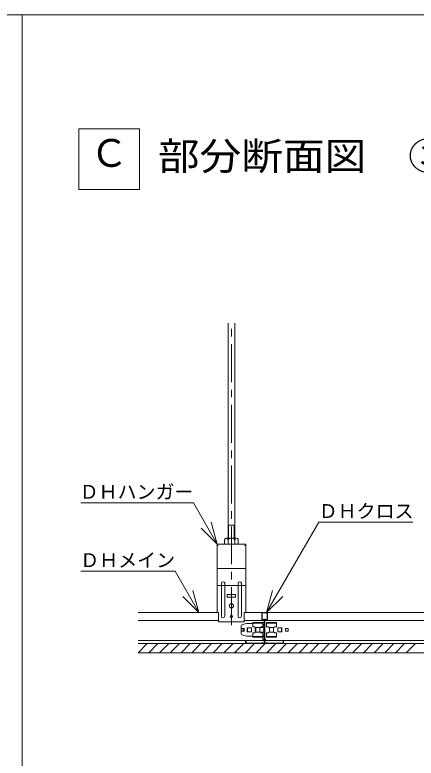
# Model space of a CAD drawing. Units: millimetres, scale not verified. Extents: x -2077 to 2023, y -1433 to 1417.
# Drawn here: x -182 to 347, y 438 to 1417 of the extents above; entities that cross this region are included whole.
import ezdxf
from ezdxf.enums import TextEntityAlignment as Align

# ---------------------------------------------------------------- set-up
doc = ezdxf.new("R2010")
doc.units = ezdxf.units.MM
doc.header["$LTSCALE"] = 10
doc.linetypes.add('CHAIN1', pattern=[8, 5, -1, 1, -1])
for name, color, linetype, lineweight in [('1-0_断面', 7, 'Continuous', 9), ('1-1_寸法', 7, 'Continuous', 9), ('1-2_文字', 7, 'Continuous', 9), ('F-0_図枠', 7, 'Continuous', 9), ('F-1_レイアウト', 7, 'Continuous', 9)]:
    doc.layers.add(name, color=color, linetype=linetype, lineweight=lineweight)
doc.styles.add('ＭＳ ゴシック', font='')
doc.styles.get('ＭＳ ゴシック').set_extended_font_data('MS Gothic')

msp = doc.modelspace()

# ---------------------------------------------------------------- linework, layer by layer
at = {"layer": '1-0_断面'}
for p, q in [((99.18, 745.08), (99.18, 1011.25)), ((108.18, 745.08), (108.18, 1011.25)), ((99.18, 745.08), (99.18, 728.08)), ((99.98, 745.08), (99.18, 745.08)), ((99.98, 745.08), (99.98, 728.08)), ((99.98, 745.08), (108.18, 745.08)), ((107.38, 745.08), (107.38, 728.08)), ((108.18, 745.08), (108.18, 728.08)), ((94.68, 726.05), (94.68, 720.08)), ((110.43, 728.08), (96.93, 728.08)), ((99.18, 725.58), (99.18, 720.08)), ((108.18, 725.58), (108.18, 720.08)), ((112.68, 726.05), (112.68, 720.08)), ((84.68, 718.48), (84.68, 630.28)), ((84.68, 718.48), (86.28, 718.48)), ((122.48, 720.08), (84.88, 720.08)), ((84.88, 718.48), (84.88, 720.08)), ((121.08, 718.48), (122.68, 718.48)), ((122.48, 718.48), (122.48, 720.08)), ((122.68, 718.48), (122.68, 630.28)), ((122.68, 688.08), (84.68, 688.08)), ((90.43, 665.85), (84.68, 665.85)), ((90.43, 668.63), (90.43, 625.13)), ((94.93, 668.63), (94.93, 625.13)), ((94.93, 665.85), (112.43, 665.85)), ((112.43, 668.63), (112.43, 625.13)), ((116.93, 668.63), (116.93, 625.13)), ((116.93, 665.85), (122.68, 665.85)), ((86.68, 630.08), (-19.34, 630.08)), ((86.68, 630.28), (84.68, 630.28)), ((86.68, 630.28), (86.68, 617.88)), ((122.68, 630.28), (120.68, 630.28)), ((120.68, 630.28), (120.68, 617.88)), ((241.51, 630.08), (120.68, 630.08)), ((361.63, 630.08), (241.51, 630.08)), ((86.68, 619.48), (-19.34, 619.48)), ((120.68, 617.88), (86.68, 617.88)), ((241.51, 619.48), (120.68, 619.48)), ((144.95, 617.11), (131.95, 617.11)), ((131.95, 611.28), (131.95, 617.11)), ((144.95, 611.28), (144.95, 617.11)), ((145.95, 617.28), (146.95, 617.28)), ((149.95, 617.11), (162.95, 617.11)), ((149.95, 617.11), (149.95, 611.28)), ((162.95, 617.11), (162.95, 611.28)), ((361.63, 619.48), (241.51, 619.48)), ((116.45, 611.48), (116.45, 609.88)), ((116.45, 608.53), (116.45, 606.03)), ((116.95, 609.03), (119.95, 609.03)), ((117.25, 609.08), (120.45, 609.08)), ((118.67, 614.38), (120.1, 614.76)), ((118.95, 609.03), (118.95, 605.53)), ((119.45, 609.03), (119.45, 605.53)), ((119.95, 609.03), (119.95, 605.53)), ((120.45, 609.08), (120.45, 605.48)), ((125.07, 609.78), (125.07, 604.78)), ((127.86, 615.78), (131.95, 615.78)), ((144.95, 616.08), (131.95, 616.08)), ((131.95, 611.28), (134.12, 611.09)), ((134.95, 608.28), (134.95, 606.28)), ((141.58, 610.55), (135.32, 610.55)), ((135.95, 609.1), (135.95, 605.46)), ((140.95, 609.1), (140.95, 605.46)), ((141.33, 610.28), (146.95, 610.28)), ((144.95, 611.28), (142.77, 611.09)), ((149.95, 616.08), (162.95, 616.08)), ((149.95, 611.28), (152.12, 611.09)), ((153.32, 610.55), (159.58, 610.55)), ((153.95, 609.1), (153.95, 605.46)), ((158.95, 609.1), (158.95, 605.46)), ((162.95, 611.28), (160.77, 611.09)), ((164.95, 609.78), (170.05, 609.78)), ((169.83, 609.78), (169.83, 604.78)), ((169.95, 609.78), (169.95, 604.78)), ((170.05, 609.78), (170.05, 604.78)), ((174.95, 609.03), (174.95, 605.53)), ((177.95, 609.03), (174.95, 609.03)), ((178.45, 608.53), (178.45, 606.03)), ((116.45, 603.08), (116.45, 604.68)), ((116.95, 605.53), (119.95, 605.53)), ((117.25, 605.48), (120.45, 605.48)), ((118.67, 600.18), (120.1, 599.8)), ((127.86, 598.78), (131.95, 598.78)), ((131.95, 603.28), (134.12, 603.47)), ((131.95, 603.28), (131.95, 597.45)), ((144.95, 598.48), (131.95, 598.48)), ((144.95, 597.45), (131.95, 597.45)), ((141.58, 604.01), (135.32, 604.01)), ((141.33, 604.28), (146.95, 604.28)), ((144.95, 603.28), (142.77, 603.47)), ((144.95, 603.28), (144.95, 597.45)), ((144.95, 598.78), (144.95, 595.08)), ((149.95, 603.28), (152.12, 603.47)), ((149.95, 603.28), (149.95, 597.45)), ((149.95, 598.48), (162.95, 598.48)), ((149.95, 597.45), (162.95, 597.45)), ((153.32, 604.01), (159.58, 604.01)), ((162.95, 603.28), (160.77, 603.47)), ((162.95, 597.45), (162.95, 603.28)), ((177.95, 605.53), (174.95, 605.53)), ((241.51, 593.08), (-19.34, 593.08)), ((128.18, 589.08), (-19.34, 589.08)), ((-19.34, 577.08), (-7.34, 589.08)), ((-5.2, 577.08), (6.8, 589.08)), ((8.94, 577.08), (20.94, 589.08)), ((23.09, 577.08), (35.09, 589.08)), ((37.23, 577.08), (49.23, 589.08)), ((51.37, 577.08), (63.37, 589.08)), ((65.51, 577.08), (77.51, 589.08)), ((79.65, 577.08), (91.65, 589.08)), ((93.8, 577.08), (105.8, 589.08)), ((107.94, 577.08), (119.94, 589.08)), ((111.45, 589.04), (111.49, 589.08)), ((122.08, 577.08), (134.08, 589.08)), ((521.4, 589.08), (128.68, 589.08)), ((136.22, 577.08), (148.22, 589.08)), ((145.95, 594.08), (146.95, 594.08)), ((146.95, 595.18), (148.65, 595.18)), ((146.95, 592.18), (148.65, 592.18)), ((148.65, 592.18), (148.65, 595.18)), ((150.36, 577.08), (162.36, 589.08)), ((164.51, 577.08), (176.51, 589.08)), ((178.65, 577.08), (190.65, 589.08)), ((192.79, 577.08), (204.79, 589.08)), ((206.93, 577.08), (218.93, 589.08)), ((221.07, 577.08), (233.07, 589.08)), ((235.22, 577.08), (247.22, 589.08)), ((521.1, 593.08), (241.51, 593.08)), ((249.36, 577.08), (261.36, 589.08)), ((263.5, 577.08), (275.5, 589.08)), ((277.64, 577.08), (289.64, 589.08)), ((291.79, 577.08), (303.79, 589.08)), ((305.93, 577.08), (317.93, 589.08)), ((320.07, 577.08), (332.07, 589.08)), ((334.21, 577.08), (346.21, 589.08)), ((521.4, 577.08), (-19.34, 577.08))]:
    msp.add_line(p, q, dxfattribs=at)
at = {"layer": '1-0_断面', "color": 4, "linetype": 'CHAIN1'}
msp.add_line((103.68, 613.57), (103.68, 1011.25), dxfattribs=at)
at = {"layer": '1-0_断面'}
for points in [[(109.18, 650.18), (98.18, 650.18), (98.18, 653.68), (109.18, 653.68)], [(124.85, 604.73), (130.35, 604.73), (130.35, 609.83), (124.85, 609.83)], [(124.85, 604.78), (129.95, 604.78), (129.95, 609.78), (124.85, 609.78)]]:
    msp.add_lwpolyline(points, close=True, dxfattribs=at)
for points in [[(124.85, 604.73), (124.35, 604.73), (124.35, 609.83), (124.85, 609.83)], [(170.05, 604.78), (164.95, 604.78), (164.95, 609.78)]]:
    msp.add_lwpolyline(points, dxfattribs=at)
for centre, radius in [((103.68, 638.88), 2.75), ((103.68, 624.88), 1.6)]:
    msp.add_circle(centre, radius, dxfattribs=at)
for centre, radius, start, end in [((96.93, 725.82), 2.26, 353.97442, 186.02558), ((103.68, 722.78), 5.3, 31.89079, 148.10921), ((110.43, 725.82), 2.26, 353.97442, 186.02558), ((92.68, 668.36), 2.27, 6.73292, 173.26708), ((92.68, 682.7), 17, 262.39609, 277.60391), ((114.68, 668.36), 2.27, 6.73292, 173.26708), ((114.68, 682.7), 17, 262.39609, 277.60391), ((92.68, 625.13), 2.25, 180, 0), ((114.68, 625.13), 2.25, 180, 0), ((145.95, 616.28), 1, 90, 180), ((119.45, 611.48), 3, 105, 180), ((117.25, 609.88), 0.8, 180, 270), ((116.95, 608.53), 0.5, 90, 180), ((127.86, 585.78), 30, 90, 105), ((133.95, 609.1), 2, 0, 85), ((136.95, 608.28), 2, 125.77673, 180), ((142.95, 609.1), 2, 95, 180), ((152.17, 607.28), 6.03, 150.13717, 209.86283), ((149.05, 613.78), 2.9, 136.39718, 223.60282), ((151.95, 609.1), 2, 0, 85), ((160.95, 609.1), 2, 95, 180), ((177.95, 608.53), 0.5, 0, 90), ((116.95, 606.03), 0.5, 180, 270), ((117.25, 604.68), 0.8, 90, 180), ((119.45, 603.08), 3, 180, 255), ((127.86, 628.78), 30, 255, 270), ((133.95, 605.46), 2, 275, 0), ((136.95, 606.28), 2, 180, 234.22327), ((142.95, 605.46), 2, 180, 265), ((149.05, 599.28), 2.9, 136.39718, 223.60282), ((151.95, 605.46), 2, 275, 0), ((160.95, 605.46), 2, 180, 265), ((177.95, 606.03), 0.5, 270, 0), ((145.95, 595.08), 1, 180, 270)]:
    msp.add_arc(centre, radius, start, end, dxfattribs=at)
at = {"layer": '1-1_寸法'}
for p, q in [((143.8, 629.08), (143.8, 620.48)), ((144.3, 620.48), (144.3, 629.08)), ((144.8, 630.08), (150.1, 630.08)), ((144.8, 629.58), (150.1, 629.58)), ((150.6, 620.48), (150.6, 629.08)), ((151.1, 629.08), (151.1, 620.48)), ((145.17, 620.14), (145.91, 620.89)), ((145.5, 619.77), (146.26, 620.53)), ((146.95, 620.25), (146.95, 590.08)), ((147.45, 620.25), (147.45, 590.08)), ((147.45, 619.22), (147.45, 590.08)), ((147.95, 620.25), (147.95, 590.08)), ((149.39, 619.77), (148.63, 620.53)), ((149.73, 620.14), (148.98, 620.89)), ((122.45, 590.08), (122.45, 593.08)), ((122.45, 593.08), (122.95, 593.08)), ((122.95, 593.08), (122.95, 590.08)), ((123.45, 589.58), (129.18, 589.58)), ((123.45, 589.08), (129.18, 589.08)), ((129.45, 589.77), (129.32, 589.64)), ((129.81, 589.42), (129.67, 589.28)), ((130.09, 589.42), (130.23, 589.28)), ((130.58, 589.64), (130.44, 589.77)), ((130.88, 589.58), (130.72, 589.58)), ((130.88, 589.08), (130.72, 589.08)), ((132.01, 589.58), (132.58, 589.58)), ((132.01, 589.08), (132.58, 589.08)), ((133.71, 589.58), (134.28, 589.58)), ((134.28, 589.08), (133.71, 589.08)), ((135.41, 589.58), (135.98, 589.58)), ((135.98, 589.08), (135.41, 589.08)), ((137.11, 589.58), (137.68, 589.58)), ((137.11, 589.08), (137.68, 589.08)), ((138.81, 589.58), (139.38, 589.58)), ((139.38, 589.08), (138.81, 589.08)), ((143.4, 589.58), (140.51, 589.58)), ((140.51, 589.08), (143.38, 589.08)), ((143.7, 589.72), (143.86, 589.91)), ((144.24, 589.59), (144.09, 589.4)), ((144.85, 589.59), (145.01, 589.4)), ((145.39, 589.72), (145.24, 589.91)), ((146.45, 589.58), (145.7, 589.58)), ((145.7, 589.08), (146.45, 589.08)), ((148.45, 589.58), (149.2, 589.58)), ((149.2, 589.08), (148.45, 589.08)), ((149.5, 589.72), (149.66, 589.91)), ((150.04, 589.59), (149.89, 589.4)), ((150.65, 589.59), (150.81, 589.4)), ((151.19, 589.72), (151.04, 589.91)), ((151.5, 589.58), (154.38, 589.58)), ((154.38, 589.08), (151.51, 589.08)), ((156.08, 589.58), (155.51, 589.58)), ((155.51, 589.08), (156.08, 589.08)), ((157.78, 589.58), (157.21, 589.58)), ((157.21, 589.08), (157.78, 589.08)), ((159.48, 589.58), (158.91, 589.58)), ((158.91, 589.08), (159.48, 589.08)), ((161.18, 589.58), (160.61, 589.58)), ((160.61, 589.08), (161.18, 589.08)), ((162.88, 589.58), (162.31, 589.58)), ((162.31, 589.08), (162.88, 589.08)), ((164.01, 589.58), (164.18, 589.58)), ((164.01, 589.08), (164.18, 589.08)), ((164.32, 589.64), (164.45, 589.77)), ((164.81, 589.42), (164.67, 589.28)), ((165.09, 589.42), (165.23, 589.28)), ((165.44, 589.77), (165.58, 589.64)), ((171.45, 589.58), (165.72, 589.58)), ((171.45, 589.08), (165.72, 589.08)), ((171.95, 593.08), (171.95, 590.08)), ((172.45, 593.08), (171.95, 593.08)), ((172.45, 590.08), (172.45, 593.08))]:
    msp.add_line(p, q, dxfattribs=at)
for centre, radius, start, end in [((144.8, 629.08), 1, 90, 180), ((144.8, 629.08), 0.5, 90, 180), ((150.1, 629.08), 1, 0, 90), ((150.1, 629.08), 0.5, 0, 90), ((144.8, 620.48), 1, 180, 315), ((144.8, 620.48), 0.5, 180, 317.84797), ((146.55, 620.25), 0.9, 0, 135), ((146.55, 620.25), 0.4, 0, 135), ((148.35, 620.25), 0.9, 45, 180), ((148.35, 620.25), 0.4, 45, 180), ((150.1, 620.48), 1, 225, 0), ((150.1, 620.48), 0.5, 222.15203, 0), ((123.45, 590.08), 1, 180, 270), ((123.45, 590.08), 0.5, 180, 270), ((129.18, 589.78), 0.2, 270, 315), ((129.18, 589.78), 0.7, 270, 315), ((129.95, 589.28), 0.7, 45, 135), ((129.95, 589.28), 0.2, 45, 135), ((130.72, 589.78), 0.7, 225, 270), ((130.72, 589.78), 0.2, 225, 270), ((130.88, 589.78), 0.2, 270, 308.94244), ((130.88, 589.78), 0.7, 270, 308.94244), ((131.45, 589.08), 0.7, 51.05756, 128.94244), ((131.45, 589.08), 0.2, 53.1301, 128.94244), ((132.01, 589.78), 0.7, 231.05756, 270), ((132.01, 589.78), 0.2, 231.05756, 270), ((132.58, 589.78), 0.2, 270, 308.94244), ((132.58, 589.78), 0.7, 270, 308.94244), ((133.15, 589.08), 0.7, 51.05756, 128.94244), ((133.15, 589.08), 0.2, 51.05756, 126.8699), ((133.71, 589.78), 0.7, 231.05756, 270), ((133.71, 589.78), 0.2, 231.05756, 270), ((134.28, 589.78), 0.2, 270, 308.94244), ((134.28, 589.78), 0.7, 270, 308.94244), ((134.85, 589.08), 0.7, 51.05756, 128.94244), ((134.85, 589.08), 0.2, 51.05756, 126.8699), ((135.41, 589.78), 0.7, 231.05756, 270), ((135.41, 589.78), 0.2, 231.05756, 270), ((135.98, 589.78), 0.2, 270, 308.94244), ((135.98, 589.78), 0.7, 270, 308.94244), ((136.55, 589.08), 0.7, 51.05756, 128.94244), ((136.55, 589.08), 0.2, 51.05756, 126.8699), ((137.11, 589.78), 0.7, 231.05756, 270), ((137.11, 589.78), 0.2, 231.05756, 270), ((137.68, 589.78), 0.2, 270, 308.94244), ((137.68, 589.78), 0.7, 270, 308.94244), ((138.25, 589.08), 0.7, 51.05756, 128.94244), ((138.25, 589.08), 0.2, 51.05756, 126.8699), ((138.81, 589.78), 0.7, 231.05756, 270), ((138.81, 589.78), 0.2, 231.05756, 270), ((139.38, 589.78), 0.2, 270, 308.94244), ((139.38, 589.78), 0.7, 270, 308.94244), ((139.95, 589.08), 0.7, 51.05756, 128.94244), ((139.95, 589.08), 0.2, 51.05756, 126.8699), ((140.51, 589.78), 0.7, 231.05756, 270), ((140.51, 589.78), 0.2, 231.05756, 270), ((143.4, 589.98), 0.4, 270, 320), ((143.4, 589.98), 0.9, 270, 320), ((144.55, 589.33), 0.9, 40, 140), ((144.55, 589.33), 0.4, 40, 140), ((145.7, 589.98), 0.9, 220, 270), ((145.7, 589.98), 0.4, 220, 270), ((146.45, 590.08), 0.5, 270, 0), ((146.45, 590.08), 1, 270, 0), ((148.45, 590.08), 1, 180, 270), ((148.45, 590.08), 0.5, 180, 270), ((149.2, 589.98), 0.4, 270, 320), ((149.2, 589.98), 0.9, 270, 320), ((150.35, 589.33), 0.9, 40, 140), ((150.35, 589.33), 0.4, 40, 140), ((151.5, 589.98), 0.9, 220, 270), ((151.5, 589.98), 0.4, 220, 270), ((154.38, 589.78), 0.2, 270, 308.94244), ((154.38, 589.78), 0.7, 270, 308.94244), ((154.95, 589.08), 0.7, 51.05756, 128.94244), ((154.95, 589.08), 0.2, 53.1301, 128.94244), ((155.51, 589.78), 0.7, 231.05756, 270), ((155.51, 589.78), 0.2, 231.05756, 270), ((156.08, 589.78), 0.2, 270, 308.94244), ((156.08, 589.78), 0.7, 270, 308.94244), ((156.65, 589.08), 0.7, 51.05756, 128.94244), ((156.65, 589.08), 0.2, 53.1301, 128.94244), ((157.21, 589.78), 0.7, 231.05756, 270), ((157.21, 589.78), 0.2, 231.05756, 270), ((157.78, 589.78), 0.2, 270, 308.94244), ((157.78, 589.78), 0.7, 270, 308.94244), ((158.35, 589.08), 0.7, 51.05756, 128.94244), ((158.35, 589.08), 0.2, 53.1301, 128.94244), ((158.91, 589.78), 0.7, 231.05756, 270), ((158.91, 589.78), 0.2, 231.05756, 270), ((159.48, 589.78), 0.2, 270, 308.94244), ((159.48, 589.78), 0.7, 270, 308.94244), ((160.05, 589.08), 0.7, 51.05756, 128.94244), ((160.05, 589.08), 0.2, 53.1301, 128.94244), ((160.61, 589.78), 0.7, 231.05756, 270), ((160.61, 589.78), 0.2, 231.05756, 270), ((161.18, 589.78), 0.2, 270, 308.94244), ((161.18, 589.78), 0.7, 270, 308.94244), ((161.75, 589.08), 0.7, 51.05756, 128.94244), ((161.75, 589.08), 0.2, 53.1301, 128.94244), ((162.31, 589.78), 0.7, 231.05756, 270), ((162.31, 589.78), 0.2, 231.05756, 270), ((162.88, 589.78), 0.2, 270, 308.94244), ((162.88, 589.78), 0.7, 270, 308.94244), ((163.45, 589.08), 0.7, 51.05756, 128.94244), ((163.45, 589.08), 0.2, 51.05756, 126.8699), ((164.01, 589.78), 0.7, 231.05756, 270), ((164.01, 589.78), 0.2, 231.05756, 270), ((164.18, 589.78), 0.2, 270, 315), ((164.18, 589.78), 0.7, 270, 315), ((164.95, 589.28), 0.7, 45, 135), ((164.95, 589.28), 0.2, 45, 135), ((165.72, 589.78), 0.7, 225, 270), ((165.72, 589.78), 0.2, 225, 270), ((171.45, 590.08), 0.5, 270, 0), ((171.45, 590.08), 1, 270, 0)]:
    msp.add_arc(centre, radius, start, end, dxfattribs=at)
at = {"layer": '1-2_文字'}
for p, q in [((-97.43, 1267.18), (-97.43, 1187.18)), ((-17.43, 1267.18), (-97.43, 1267.18)), ((-17.43, 1187.18), (-17.43, 1267.18)), ((-97.43, 1187.18), (-17.43, 1187.18)), ((53.55, 774.35), (-94.99, 774.35)), ((218.79, 749.01), (343.12, 749.01)), ((84.88, 720.08), (63.67, 741.29)), ((29.34, 684.35), (-94.99, 684.35)), ((60.67, 630.08), (52.91, 659.06)), ((150.12, 630.08), (171.34, 651.29))]:
    msp.add_line(p, q, dxfattribs=at)
for points in [[(53.55, 774.35), (84.88, 720.08), (77.11, 749.06)], [(218.79, 749.01), (150.12, 630.08), (157.89, 659.06)], [(29.34, 684.35), (60.67, 630.08), (39.46, 651.29)]]:
    msp.add_lwpolyline(points, dxfattribs=at)
at = {"layer": 'F-0_図枠'}
msp.add_line((2022.57, 1417.18), (-2077.43, 1417.18), dxfattribs=at)
at = {"layer": 'F-1_レイアウト'}
msp.add_line((-172.43, -1252.82), (-172.43, 1417.18), dxfattribs=at)

# ---------------------------------------------------------------- texts
at = {"layer": '1-2_文字', "style": 'ＭＳ ゴシック'}
for s, height, p in [('Ｃ', 36.66, (-82.71, 1206.01)), ('ＤＨハンガー', 18.33, (-96.45, 774.35)), ('ＤＨクロス', 18.33, (218.79, 749.01)), ('ＤＨメイン', 18.33, (-95.66, 684.35))]:
    msp.add_text(s, height=height, dxfattribs=at).set_placement(p, align=Align.BOTTOM_LEFT)
at = {"layer": '1-2_文字', "style": 'ＭＳ ゴシック', "width": 1.1}
msp.add_text('部分断面図\u3000③', height=36.66, dxfattribs=at).set_placement((6.61, 1201.87), align=Align.BOTTOM_LEFT)

doc.saveas('drawing.dxf')
